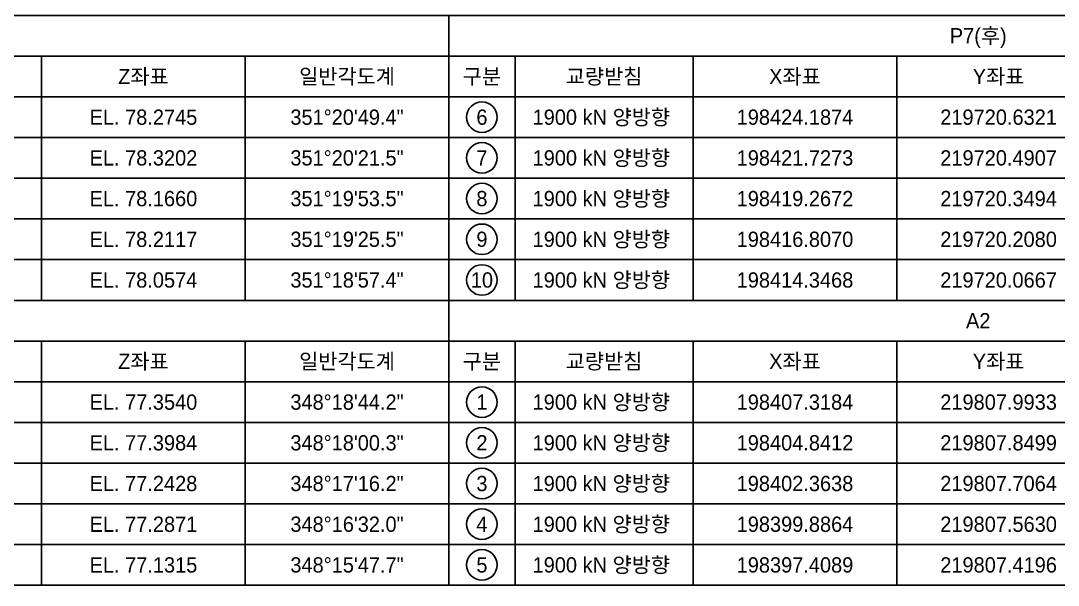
# Model space of a CAD drawing. Header units: feet. Extents: x 0 to 252300, y 0 to 178200.
# Drawn here: x 132193 to 193339, y 51557 to 84843 of the extents above; entities that cross this region are included whole.
import ezdxf
from ezdxf.enums import TextEntityAlignment as Align

# ---------------------------------------------------------------- set-up
doc = ezdxf.new("R2010")
doc.units = ezdxf.units.FT
doc.header["$LTSCALE"] = 3000
doc.header["$MEASUREMENT"] = 0
doc.layers.add('CS-TABL-LIN2', color=1, linetype='CONTINUOUS')
doc.layers.add('CS-TABL-TEX2', color=3, linetype='CONTINUOUS')
doc.styles.add('A_STANDARD', font='')
doc.styles.get('A_STANDARD').set_extended_font_data('Dotum')

msp = doc.modelspace()

# ---------------------------------------------------------------- linework, layer by layer
at = {"layer": 'CS-TABL-LIN2'}
for p, q in [((157423, 85157), (157423, 68357)), ((32623, 82757), (219823, 82757)), ((133423, 82757), (133423, 68357)), ((145423, 82757), (145423, 68357)), ((161323, 82757), (161323, 68357)), ((171823, 82757), (171823, 68357)), ((183823, 82757), (183823, 68357)), ((32623, 80357), (219823, 80357)), ((32623, 77957), (219823, 77957)), ((32623, 75557), (219823, 75557)), ((32623, 73157), (219823, 73157)), ((32623, 70757), (219823, 70757)), ((157423, 68357), (157423, 51557)), ((32623, 65957), (219823, 65957)), ((133423, 65957), (133423, 51557)), ((145423, 65957), (145423, 51557)), ((161323, 65957), (161323, 51557)), ((171823, 65957), (171823, 51557)), ((183823, 65957), (183823, 51557)), ((32623, 63557), (219823, 63557)), ((32623, 61157), (219823, 61157)), ((32623, 58757), (219823, 58757)), ((32623, 56357), (219823, 56357)), ((32623, 53957), (219823, 53957))]:
    msp.add_line(p, q, dxfattribs=at)
for points in [[(32623, 85157), (219823, 85157), (219823, 68357), (32623, 68357)], [(32623, 68357), (219823, 68357), (219823, 51557), (32623, 51557)]]:
    msp.add_lwpolyline(points, close=True, dxfattribs=at)
for centre in [(159373, 79157), (159373, 76757), (159373, 74357), (159373, 71957), (159373, 69557), (159373, 62357), (159373, 59957), (159373, 57557), (159373, 55157), (159373, 52757)]:
    msp.add_circle(centre, 900, dxfattribs=at)

# ---------------------------------------------------------------- texts
at = {"layer": 'CS-TABL-TEX2', "style": 'A_STANDARD'}
for s, p in [('P7(후)', (188623, 83957)), ('Z좌표', (139423, 81557)), ('일반각도계', (151423, 81557)), ('구분', (159373, 81557)), ('교량받침', (166573, 81557)), ('X좌표', (177823, 81557)), ('Y좌표', (189823, 81557)), ('EL. 78.2745', (139423, 79157)), ('351°20\'49.4"', (151423, 79157)), ('6', (159373, 79157)), ('1900 kN 양방향 ', (166573, 79157)), ('198424.1874', (177823, 79157)), ('219720.6321', (189823, 79157)), ('EL. 78.3202', (139423, 76757)), ('351°20\'21.5"', (151423, 76757)), ('7', (159373, 76757)), ('1900 kN 양방향 ', (166573, 76757)), ('198421.7273', (177823, 76757)), ('219720.4907', (189823, 76757)), ('EL. 78.1660', (139423, 74357)), ('351°19\'53.5"', (151423, 74357)), ('8', (159373, 74357)), ('1900 kN 양방향 ', (166573, 74357)), ('198419.2672', (177823, 74357)), ('219720.3494', (189823, 74357)), ('EL. 78.2117', (139423, 71957)), ('351°19\'25.5"', (151423, 71957)), ('9', (159373, 71957)), ('1900 kN 양방향 ', (166573, 71957)), ('198416.8070', (177823, 71957)), ('219720.2080', (189823, 71957)), ('EL. 78.0574', (139423, 69557)), ('351°18\'57.4"', (151423, 69557)), ('10', (159373, 69557)), ('1900 kN 양방향 ', (166573, 69557)), ('198414.3468', (177823, 69557)), ('219720.0667', (189823, 69557)), ('A2', (188623, 67157)), ('Z좌표', (139423, 64757)), ('일반각도계', (151423, 64757)), ('구분', (159373, 64757)), ('교량받침', (166573, 64757)), ('X좌표', (177823, 64757)), ('Y좌표', (189823, 64757)), ('EL. 77.3540', (139423, 62357)), ('348°18\'44.2"', (151423, 62357)), ('1', (159373, 62357)), ('1900 kN 양방향 ', (166573, 62357)), ('198407.3184', (177823, 62357)), ('219807.9933', (189823, 62357)), ('EL. 77.3984', (139423, 59957)), ('348°18\'00.3"', (151423, 59957)), ('2', (159373, 59957)), ('1900 kN 양방향 ', (166573, 59957)), ('198404.8412', (177823, 59957)), ('219807.8499', (189823, 59957)), ('1900 kN 양방향 ', (166573, 57557)), ('EL. 77.2428', (139423, 57557)), ('348°17\'16.2"', (151423, 57557)), ('3', (159373, 57557)), ('198402.3638', (177823, 57557)), ('219807.7064', (189823, 57557)), ('1900 kN 양방향 ', (166573, 55157)), ('EL. 77.2871', (139423, 55157)), ('348°16\'32.0"', (151423, 55157)), ('4', (159373, 55157)), ('198399.8864', (177823, 55157)), ('219807.5630', (189823, 55157)), ('EL. 77.1315', (139423, 52757)), ('348°15\'47.7"', (151423, 52757)), ('5', (159373, 52757)), ('1900 kN 양방향 ', (166573, 52757)), ('198397.4089', (177823, 52757)), ('219807.4196', (189823, 52757))]:
    msp.add_text(s, height=900, dxfattribs=at).set_placement(p, align=Align.MIDDLE_CENTER)

doc.saveas('drawing.dxf')
